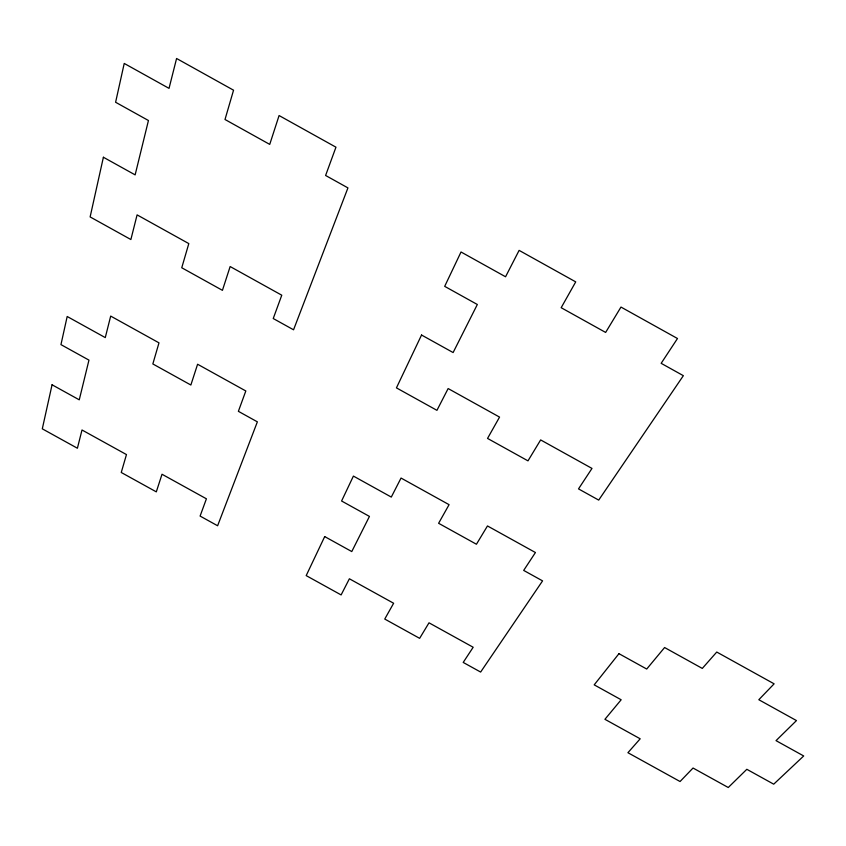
<?xml version="1.0" encoding="UTF-8"?>
<svg xmlns="http://www.w3.org/2000/svg" width="846" height="846" viewBox="0 0 846 846"><rect width="100%" height="100%" fill="white"/><g stroke="black" fill="none" stroke-linecap="round" stroke-linejoin="round"><path stroke-width="1.27" d="M52.061 384.782L42.3 428.827L77.398 448.232L81.999 429.99L126.466 454.577L121.253 472.48L156.309 491.864L162.009 474.246L206.413 498.802L200.1 516.071L217.612 525.757L257.364 421.847L238.382 411.325L245.816 390.968L197.594 364.245L190.868 385.015L152.84 363.949L158.985 342.852L110.689 316.087L105.274 337.596L67.183 316.499L60.954 344.618L88.957 360.121L79.26 399.83L52.061 384.782M103.392 157.25L90.131 216.925L130.876 239.534L137.094 214.884L188.806 243.595L181.753 267.759L222.435 290.337L230.144 266.543L281.771 295.201L273.237 318.53L293.551 329.792L347.939 187.897L325.604 175.471L335.957 147.193L279.085 115.542L269.737 144.391L225.004 119.498L233.549 90.194L176.581 58.49L169.031 88.365L124.225 63.439L115.606 102.26L148.441 120.513L135.138 174.879L103.392 157.25M324.705 536.586L306.189 575.608L341.118 594.928L349.387 578.78L393.633 603.251L384.75 619.05L419.637 638.339L429.007 622.815L473.178 647.253L463.206 662.429L480.634 672.062L542.572 580.874L523.685 570.416L535.433 552.533L487.476 525.948L476.435 544.242L438.609 523.283L449.078 504.671L401.046 478.053L391.296 497.078L353.406 476.087L341.594 501.001L369.448 516.42L351.777 551.56L324.705 536.586M421.551 335.027L396.436 387.87L436.948 410.342L448.137 388.557L499.552 417.099L487.539 438.418L527.989 460.859L540.647 439.92L591.989 468.42L578.516 488.893L598.704 500.102L683.357 375.677L661.16 363.325L677.487 338.516L620.975 307.066L605.641 332.436L561.173 307.701L575.724 281.877L519.116 250.374L505.559 276.769L461.028 251.992L444.689 286.35L477.334 304.497L453.118 352.549L421.551 335.027M618.965 653.672L594.199 684.848L621.165 699.769L604.922 719.301L640.189 738.801L627.922 752.707L680.057 781.524L693.043 768.031L728.258 787.51L746.828 769.3L773.72 784.179L803.7 755.964L776.025 740.641L796.467 720.581L758.82 699.727L774.122 683.832L716.752 652.044L702.296 668.425L664.596 647.528L646.714 669.038L618.965 653.672"/></g></svg>
